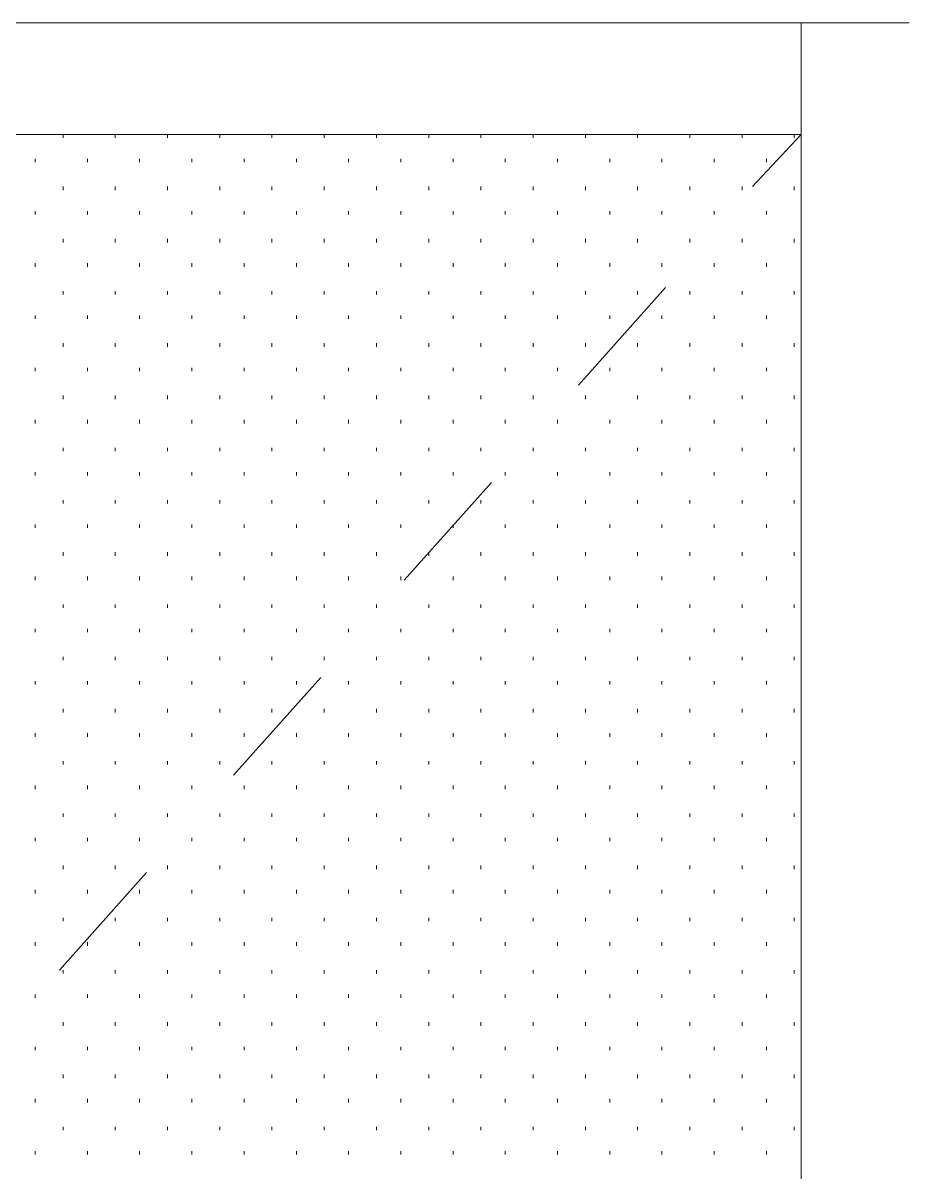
# Model space of a CAD drawing. Header units: inches. Extents: x -6061 to 13621, y -296 to 7483.
# Drawn here: x -5332.64 to -5312.37, y 344.52 to 370.95 of the extents above; entities that cross this region are included whole.
import ezdxf

# ---------------------------------------------------------------- set-up
doc = ezdxf.new("R2010")
doc.units = ezdxf.units.IN
doc.header["$MEASUREMENT"] = 0
doc.layers.get('0').update_dxf_attribs({"linetype": 'CONTINUOUS'})

msp = doc.modelspace()

# ---------------------------------------------------------------- linework, layer by layer
at = {"color": 7, "linetype": 'Continuous', "lineweight": 9, "true_color": 0x000007}
for p, q in [((-5314.73533, 370.94796), (-5350.77605, 370.94796)), ((-5350.77605, 370.94796), (-5314.73533, 370.94796)), ((-5314.73533, 370.94796), (-5314.73533, 368.38507)), ((-5312.25252, 370.94796), (-5314.73533, 370.94796)), ((-5314.73533, 370.94796), (-5312.25252, 370.94796)), ((-5314.73533, 370.94796), (-5314.73533, 286.85294)), ((-5350.77605, 368.38507), (-5314.73533, 368.38507)), ((-5350.77605, 368.38507), (-5314.73533, 368.38507)), ((-5314.73533, 368.38507), (-5315.8566, 367.18371)), ((-5314.73533, 368.38507), (-5314.73533, 286.85294)), ((-5317.85886, 364.86109), (-5319.86112, 362.61855)), ((-5321.86338, 360.37602), (-5323.86565, 358.13348)), ((-5325.78782, 355.89095), (-5327.79008, 353.64842)), ((-5329.79234, 351.40588), (-5331.79461, 349.16335))]:
    msp.add_line(p, q, dxfattribs=at)
at = {"color": 7, "linetype": 'Continuous', "lineweight": 9, "true_color": 0xffffff}
for p, q in [((-5331.71452, 368.30498), (-5331.71452, 368.38507)), ((-5330.51316, 368.30498), (-5330.51316, 368.38507)), ((-5329.3118, 368.30498), (-5329.3118, 368.38507)), ((-5328.11044, 368.30498), (-5328.11044, 368.38507)), ((-5326.90909, 368.30498), (-5326.90909, 368.38507)), ((-5325.70773, 368.30498), (-5325.70773, 368.38507)), ((-5324.50637, 368.30498), (-5324.50637, 368.38507)), ((-5323.30501, 368.30498), (-5323.30501, 368.38507)), ((-5322.10366, 368.30498), (-5322.10366, 368.38507)), ((-5320.9023, 368.30498), (-5320.9023, 368.38507)), ((-5319.70094, 368.30498), (-5319.70094, 368.38507)), ((-5318.49958, 368.30498), (-5318.49958, 368.38507)), ((-5317.29823, 368.30498), (-5317.29823, 368.38507)), ((-5316.09687, 368.30498), (-5316.09687, 368.38507)), ((-5314.89551, 368.30498), (-5314.89551, 368.38507)), ((-5332.35524, 367.74434), (-5332.35524, 367.82443)), ((-5331.15388, 367.74434), (-5331.15388, 367.82443)), ((-5329.95252, 367.74434), (-5329.95252, 367.82443)), ((-5328.75117, 367.74434), (-5328.75117, 367.82443)), ((-5327.54981, 367.74434), (-5327.54981, 367.82443)), ((-5326.34845, 367.74434), (-5326.34845, 367.82443)), ((-5325.14709, 367.74434), (-5325.14709, 367.82443)), ((-5323.94574, 367.74434), (-5323.94574, 367.82443)), ((-5322.74438, 367.74434), (-5322.74438, 367.82443)), ((-5321.54302, 367.74434), (-5321.54302, 367.82443)), ((-5320.34167, 367.74434), (-5320.34167, 367.82443)), ((-5319.14031, 367.74434), (-5319.14031, 367.82443)), ((-5317.93895, 367.74434), (-5317.93895, 367.82443)), ((-5316.73759, 367.74434), (-5316.73759, 367.82443)), ((-5315.53624, 367.74434), (-5315.53624, 367.82443)), ((-5331.71452, 367.10362), (-5331.71452, 367.18371)), ((-5330.51316, 367.10362), (-5330.51316, 367.18371)), ((-5329.3118, 367.10362), (-5329.3118, 367.18371)), ((-5328.11044, 367.10362), (-5328.11044, 367.18371)), ((-5326.90909, 367.10362), (-5326.90909, 367.18371)), ((-5325.70773, 367.10362), (-5325.70773, 367.18371)), ((-5324.50637, 367.10362), (-5324.50637, 367.18371)), ((-5323.30501, 367.10362), (-5323.30501, 367.18371)), ((-5322.10366, 367.10362), (-5322.10366, 367.18371)), ((-5320.9023, 367.10362), (-5320.9023, 367.18371)), ((-5319.70094, 367.10362), (-5319.70094, 367.18371)), ((-5318.49958, 367.10362), (-5318.49958, 367.18371)), ((-5317.29823, 367.10362), (-5317.29823, 367.18371)), ((-5316.09687, 367.10362), (-5316.09687, 367.18371)), ((-5314.89551, 367.10362), (-5314.89551, 367.18371)), ((-5332.35524, 366.54299), (-5332.35524, 366.62308)), ((-5331.15388, 366.54299), (-5331.15388, 366.62308)), ((-5329.95252, 366.54299), (-5329.95252, 366.62308)), ((-5328.75117, 366.54299), (-5328.75117, 366.62308)), ((-5327.54981, 366.54299), (-5327.54981, 366.62308)), ((-5326.34845, 366.54299), (-5326.34845, 366.62308)), ((-5325.14709, 366.54299), (-5325.14709, 366.62308)), ((-5323.94574, 366.54299), (-5323.94574, 366.62308)), ((-5322.74438, 366.54299), (-5322.74438, 366.62308)), ((-5321.54302, 366.54299), (-5321.54302, 366.62308)), ((-5320.34167, 366.54299), (-5320.34167, 366.62308)), ((-5319.14031, 366.54299), (-5319.14031, 366.62308)), ((-5317.93895, 366.54299), (-5317.93895, 366.62308)), ((-5316.73759, 366.54299), (-5316.73759, 366.62308)), ((-5315.53624, 366.54299), (-5315.53624, 366.62308)), ((-5331.71452, 365.90226), (-5331.71452, 365.98235)), ((-5330.51316, 365.90226), (-5330.51316, 365.98235)), ((-5329.3118, 365.90226), (-5329.3118, 365.98235)), ((-5328.11044, 365.90226), (-5328.11044, 365.98235)), ((-5326.90909, 365.90226), (-5326.90909, 365.98235)), ((-5325.70773, 365.90226), (-5325.70773, 365.98235)), ((-5324.50637, 365.90226), (-5324.50637, 365.98235)), ((-5323.30501, 365.90226), (-5323.30501, 365.98235)), ((-5322.10366, 365.90226), (-5322.10366, 365.98235)), ((-5320.9023, 365.90226), (-5320.9023, 365.98235)), ((-5319.70094, 365.90226), (-5319.70094, 365.98235)), ((-5318.49958, 365.90226), (-5318.49958, 365.98235)), ((-5317.29823, 365.90226), (-5317.29823, 365.98235)), ((-5316.09687, 365.90226), (-5316.09687, 365.98235)), ((-5314.89551, 365.90226), (-5314.89551, 365.98235)), ((-5332.35524, 365.34163), (-5332.35524, 365.42172)), ((-5331.15388, 365.34163), (-5331.15388, 365.42172)), ((-5329.95252, 365.34163), (-5329.95252, 365.42172)), ((-5328.75117, 365.34163), (-5328.75117, 365.42172)), ((-5327.54981, 365.34163), (-5327.54981, 365.42172)), ((-5326.34845, 365.34163), (-5326.34845, 365.42172)), ((-5325.14709, 365.34163), (-5325.14709, 365.42172)), ((-5323.94574, 365.34163), (-5323.94574, 365.42172)), ((-5322.74438, 365.34163), (-5322.74438, 365.42172)), ((-5321.54302, 365.34163), (-5321.54302, 365.42172)), ((-5320.34167, 365.34163), (-5320.34167, 365.42172)), ((-5319.14031, 365.34163), (-5319.14031, 365.42172)), ((-5317.93895, 365.34163), (-5317.93895, 365.42172)), ((-5316.73759, 365.34163), (-5316.73759, 365.42172)), ((-5315.53624, 365.34163), (-5315.53624, 365.42172)), ((-5331.71452, 364.7009), (-5331.71452, 364.781)), ((-5330.51316, 364.7009), (-5330.51316, 364.781)), ((-5329.3118, 364.7009), (-5329.3118, 364.781)), ((-5328.11044, 364.7009), (-5328.11044, 364.781)), ((-5326.90909, 364.7009), (-5326.90909, 364.781)), ((-5325.70773, 364.7009), (-5325.70773, 364.781)), ((-5324.50637, 364.7009), (-5324.50637, 364.781)), ((-5323.30501, 364.7009), (-5323.30501, 364.781)), ((-5322.10366, 364.7009), (-5322.10366, 364.781)), ((-5320.9023, 364.7009), (-5320.9023, 364.781)), ((-5319.70094, 364.7009), (-5319.70094, 364.781)), ((-5318.49958, 364.7009), (-5318.49958, 364.781)), ((-5317.29823, 364.7009), (-5317.29823, 364.781)), ((-5316.09687, 364.7009), (-5316.09687, 364.781)), ((-5314.89551, 364.7009), (-5314.89551, 364.781)), ((-5332.35524, 364.14027), (-5332.35524, 364.22036)), ((-5331.15388, 364.14027), (-5331.15388, 364.22036)), ((-5329.95252, 364.14027), (-5329.95252, 364.22036)), ((-5328.75117, 364.14027), (-5328.75117, 364.22036)), ((-5327.54981, 364.14027), (-5327.54981, 364.22036)), ((-5326.34845, 364.14027), (-5326.34845, 364.22036)), ((-5325.14709, 364.14027), (-5325.14709, 364.22036)), ((-5323.94574, 364.14027), (-5323.94574, 364.22036)), ((-5322.74438, 364.14027), (-5322.74438, 364.22036)), ((-5321.54302, 364.14027), (-5321.54302, 364.22036)), ((-5320.34167, 364.14027), (-5320.34167, 364.22036)), ((-5319.14031, 364.14027), (-5319.14031, 364.22036)), ((-5317.93895, 364.14027), (-5317.93895, 364.22036)), ((-5316.73759, 364.14027), (-5316.73759, 364.22036)), ((-5315.53624, 364.14027), (-5315.53624, 364.22036)), ((-5331.71452, 363.49955), (-5331.71452, 363.57964)), ((-5330.51316, 363.49955), (-5330.51316, 363.57964)), ((-5329.3118, 363.49955), (-5329.3118, 363.57964)), ((-5328.11044, 363.49955), (-5328.11044, 363.57964)), ((-5326.90909, 363.49955), (-5326.90909, 363.57964)), ((-5325.70773, 363.49955), (-5325.70773, 363.57964)), ((-5324.50637, 363.49955), (-5324.50637, 363.57964)), ((-5323.30501, 363.49955), (-5323.30501, 363.57964)), ((-5322.10366, 363.49955), (-5322.10366, 363.57964)), ((-5320.9023, 363.49955), (-5320.9023, 363.57964)), ((-5319.70094, 363.49955), (-5319.70094, 363.57964)), ((-5318.49958, 363.49955), (-5318.49958, 363.57964)), ((-5317.29823, 363.49955), (-5317.29823, 363.57964)), ((-5316.09687, 363.49955), (-5316.09687, 363.57964)), ((-5314.89551, 363.49955), (-5314.89551, 363.57964)), ((-5332.35524, 362.93891), (-5332.35524, 363.019)), ((-5331.15388, 362.93891), (-5331.15388, 363.019)), ((-5329.95252, 362.93891), (-5329.95252, 363.019)), ((-5328.75117, 362.93891), (-5328.75117, 363.019)), ((-5327.54981, 362.93891), (-5327.54981, 363.019)), ((-5326.34845, 362.93891), (-5326.34845, 363.019)), ((-5325.14709, 362.93891), (-5325.14709, 363.019)), ((-5323.94574, 362.93891), (-5323.94574, 363.019)), ((-5322.74438, 362.93891), (-5322.74438, 363.019)), ((-5321.54302, 362.93891), (-5321.54302, 363.019)), ((-5320.34167, 362.93891), (-5320.34167, 363.019)), ((-5319.14031, 362.93891), (-5319.14031, 363.019)), ((-5317.93895, 362.93891), (-5317.93895, 363.019)), ((-5316.73759, 362.93891), (-5316.73759, 363.019)), ((-5315.53624, 362.93891), (-5315.53624, 363.019)), ((-5331.71452, 362.29819), (-5331.71452, 362.37828)), ((-5330.51316, 362.29819), (-5330.51316, 362.37828)), ((-5329.3118, 362.29819), (-5329.3118, 362.37828)), ((-5328.11044, 362.29819), (-5328.11044, 362.37828)), ((-5326.90909, 362.29819), (-5326.90909, 362.37828)), ((-5325.70773, 362.29819), (-5325.70773, 362.37828)), ((-5324.50637, 362.29819), (-5324.50637, 362.37828)), ((-5323.30501, 362.29819), (-5323.30501, 362.37828)), ((-5322.10366, 362.29819), (-5322.10366, 362.37828)), ((-5320.9023, 362.29819), (-5320.9023, 362.37828)), ((-5319.70094, 362.29819), (-5319.70094, 362.37828)), ((-5318.49958, 362.29819), (-5318.49958, 362.37828)), ((-5317.29823, 362.29819), (-5317.29823, 362.37828)), ((-5316.09687, 362.29819), (-5316.09687, 362.37828)), ((-5314.89551, 362.29819), (-5314.89551, 362.37828)), ((-5332.35524, 361.73756), (-5332.35524, 361.81765)), ((-5331.15388, 361.73756), (-5331.15388, 361.81765)), ((-5329.95252, 361.73756), (-5329.95252, 361.81765)), ((-5328.75117, 361.73756), (-5328.75117, 361.81765)), ((-5327.54981, 361.73756), (-5327.54981, 361.81765)), ((-5326.34845, 361.73756), (-5326.34845, 361.81765)), ((-5325.14709, 361.73756), (-5325.14709, 361.81765)), ((-5323.94574, 361.73756), (-5323.94574, 361.81765)), ((-5322.74438, 361.73756), (-5322.74438, 361.81765)), ((-5321.54302, 361.73756), (-5321.54302, 361.81765)), ((-5320.34167, 361.73756), (-5320.34167, 361.81765)), ((-5319.14031, 361.73756), (-5319.14031, 361.81765)), ((-5317.93895, 361.73756), (-5317.93895, 361.81765)), ((-5316.73759, 361.73756), (-5316.73759, 361.81765)), ((-5315.53624, 361.73756), (-5315.53624, 361.81765)), ((-5331.71452, 361.09683), (-5331.71452, 361.17692)), ((-5330.51316, 361.09683), (-5330.51316, 361.17692)), ((-5329.3118, 361.09683), (-5329.3118, 361.17692)), ((-5328.11044, 361.09683), (-5328.11044, 361.17692)), ((-5326.90909, 361.09683), (-5326.90909, 361.17692)), ((-5325.70773, 361.09683), (-5325.70773, 361.17692)), ((-5324.50637, 361.09683), (-5324.50637, 361.17692)), ((-5323.30501, 361.09683), (-5323.30501, 361.17692)), ((-5322.10366, 361.09683), (-5322.10366, 361.17692)), ((-5320.9023, 361.09683), (-5320.9023, 361.17692)), ((-5319.70094, 361.09683), (-5319.70094, 361.17692)), ((-5318.49958, 361.09683), (-5318.49958, 361.17692)), ((-5317.29823, 361.09683), (-5317.29823, 361.17692)), ((-5316.09687, 361.09683), (-5316.09687, 361.17692)), ((-5314.89551, 361.09683), (-5314.89551, 361.17692)), ((-5332.35524, 360.5362), (-5332.35524, 360.61629)), ((-5331.15388, 360.5362), (-5331.15388, 360.61629)), ((-5329.95252, 360.5362), (-5329.95252, 360.61629)), ((-5328.75117, 360.5362), (-5328.75117, 360.61629)), ((-5327.54981, 360.5362), (-5327.54981, 360.61629)), ((-5326.34845, 360.5362), (-5326.34845, 360.61629)), ((-5325.14709, 360.5362), (-5325.14709, 360.61629)), ((-5323.94574, 360.5362), (-5323.94574, 360.61629)), ((-5322.74438, 360.5362), (-5322.74438, 360.61629)), ((-5321.54302, 360.5362), (-5321.54302, 360.61629)), ((-5320.34167, 360.5362), (-5320.34167, 360.61629)), ((-5319.14031, 360.5362), (-5319.14031, 360.61629)), ((-5317.93895, 360.5362), (-5317.93895, 360.61629)), ((-5316.73759, 360.5362), (-5316.73759, 360.61629)), ((-5315.53624, 360.5362), (-5315.53624, 360.61629)), ((-5331.71452, 359.89547), (-5331.71452, 359.97557)), ((-5330.51316, 359.89547), (-5330.51316, 359.97557)), ((-5329.3118, 359.89547), (-5329.3118, 359.97557)), ((-5328.11044, 359.89547), (-5328.11044, 359.97557)), ((-5326.90909, 359.89547), (-5326.90909, 359.97557)), ((-5325.70773, 359.89547), (-5325.70773, 359.97557)), ((-5324.50637, 359.89547), (-5324.50637, 359.97557)), ((-5323.30501, 359.89547), (-5323.30501, 359.97557)), ((-5322.10366, 359.89547), (-5322.10366, 359.97557)), ((-5320.9023, 359.89547), (-5320.9023, 359.97557)), ((-5319.70094, 359.89547), (-5319.70094, 359.97557)), ((-5318.49958, 359.89547), (-5318.49958, 359.97557)), ((-5317.29823, 359.89547), (-5317.29823, 359.97557)), ((-5316.09687, 359.89547), (-5316.09687, 359.97557)), ((-5314.89551, 359.89547), (-5314.89551, 359.97557)), ((-5332.35524, 359.33484), (-5332.35524, 359.41493)), ((-5331.15388, 359.33484), (-5331.15388, 359.41493)), ((-5329.95252, 359.33484), (-5329.95252, 359.41493)), ((-5328.75117, 359.33484), (-5328.75117, 359.41493)), ((-5327.54981, 359.33484), (-5327.54981, 359.41493)), ((-5326.34845, 359.33484), (-5326.34845, 359.41493)), ((-5325.14709, 359.33484), (-5325.14709, 359.41493)), ((-5323.94574, 359.33484), (-5323.94574, 359.41493)), ((-5322.74438, 359.33484), (-5322.74438, 359.41493)), ((-5321.54302, 359.33484), (-5321.54302, 359.41493)), ((-5320.34167, 359.33484), (-5320.34167, 359.41493)), ((-5319.14031, 359.33484), (-5319.14031, 359.41493)), ((-5317.93895, 359.33484), (-5317.93895, 359.41493)), ((-5316.73759, 359.33484), (-5316.73759, 359.41493)), ((-5315.53624, 359.33484), (-5315.53624, 359.41493)), ((-5331.71452, 358.69412), (-5331.71452, 358.77421)), ((-5330.51316, 358.69412), (-5330.51316, 358.77421)), ((-5329.3118, 358.69412), (-5329.3118, 358.77421)), ((-5328.11044, 358.69412), (-5328.11044, 358.77421)), ((-5326.90909, 358.69412), (-5326.90909, 358.77421)), ((-5325.70773, 358.69412), (-5325.70773, 358.77421)), ((-5324.50637, 358.69412), (-5324.50637, 358.77421)), ((-5323.30501, 358.69412), (-5323.30501, 358.77421)), ((-5322.10366, 358.69412), (-5322.10366, 358.77421)), ((-5320.9023, 358.69412), (-5320.9023, 358.77421)), ((-5319.70094, 358.69412), (-5319.70094, 358.77421)), ((-5318.49958, 358.69412), (-5318.49958, 358.77421)), ((-5317.29823, 358.69412), (-5317.29823, 358.77421)), ((-5316.09687, 358.69412), (-5316.09687, 358.77421)), ((-5314.89551, 358.69412), (-5314.89551, 358.77421)), ((-5332.35524, 358.13348), (-5332.35524, 358.21357)), ((-5331.15388, 358.13348), (-5331.15388, 358.21357)), ((-5329.95252, 358.13348), (-5329.95252, 358.21357)), ((-5328.75117, 358.13348), (-5328.75117, 358.21357)), ((-5327.54981, 358.13348), (-5327.54981, 358.21357)), ((-5326.34845, 358.13348), (-5326.34845, 358.21357)), ((-5325.14709, 358.13348), (-5325.14709, 358.21357)), ((-5323.94574, 358.13348), (-5323.94574, 358.21357)), ((-5322.74438, 358.13348), (-5322.74438, 358.21357)), ((-5321.54302, 358.13348), (-5321.54302, 358.21357)), ((-5320.34167, 358.13348), (-5320.34167, 358.21357)), ((-5319.14031, 358.13348), (-5319.14031, 358.21357)), ((-5317.93895, 358.13348), (-5317.93895, 358.21357)), ((-5316.73759, 358.13348), (-5316.73759, 358.21357)), ((-5315.53624, 358.13348), (-5315.53624, 358.21357)), ((-5331.71452, 357.49276), (-5331.71452, 357.57285)), ((-5330.51316, 357.49276), (-5330.51316, 357.57285)), ((-5329.3118, 357.49276), (-5329.3118, 357.57285)), ((-5328.11044, 357.49276), (-5328.11044, 357.57285)), ((-5326.90909, 357.49276), (-5326.90909, 357.57285)), ((-5325.70773, 357.49276), (-5325.70773, 357.57285)), ((-5324.50637, 357.49276), (-5324.50637, 357.57285)), ((-5323.30501, 357.49276), (-5323.30501, 357.57285)), ((-5322.10366, 357.49276), (-5322.10366, 357.57285)), ((-5320.9023, 357.49276), (-5320.9023, 357.57285)), ((-5319.70094, 357.49276), (-5319.70094, 357.57285)), ((-5318.49958, 357.49276), (-5318.49958, 357.57285)), ((-5317.29823, 357.49276), (-5317.29823, 357.57285)), ((-5316.09687, 357.49276), (-5316.09687, 357.57285)), ((-5314.89551, 357.49276), (-5314.89551, 357.57285)), ((-5332.35524, 356.93213), (-5332.35524, 357.01222)), ((-5331.15388, 356.93213), (-5331.15388, 357.01222)), ((-5329.95252, 356.93213), (-5329.95252, 357.01222)), ((-5328.75117, 356.93213), (-5328.75117, 357.01222)), ((-5327.54981, 356.93213), (-5327.54981, 357.01222)), ((-5326.34845, 356.93213), (-5326.34845, 357.01222)), ((-5325.14709, 356.93213), (-5325.14709, 357.01222)), ((-5323.94574, 356.93213), (-5323.94574, 357.01222)), ((-5322.74438, 356.93213), (-5322.74438, 357.01222)), ((-5321.54302, 356.93213), (-5321.54302, 357.01222)), ((-5320.34167, 356.93213), (-5320.34167, 357.01222)), ((-5319.14031, 356.93213), (-5319.14031, 357.01222)), ((-5317.93895, 356.93213), (-5317.93895, 357.01222)), ((-5316.73759, 356.93213), (-5316.73759, 357.01222)), ((-5315.53624, 356.93213), (-5315.53624, 357.01222)), ((-5331.71452, 356.2914), (-5331.71452, 356.37149)), ((-5330.51316, 356.2914), (-5330.51316, 356.37149)), ((-5329.3118, 356.2914), (-5329.3118, 356.37149)), ((-5328.11044, 356.2914), (-5328.11044, 356.37149)), ((-5326.90909, 356.2914), (-5326.90909, 356.37149)), ((-5325.70773, 356.2914), (-5325.70773, 356.37149)), ((-5324.50637, 356.2914), (-5324.50637, 356.37149)), ((-5323.30501, 356.2914), (-5323.30501, 356.37149)), ((-5322.10366, 356.2914), (-5322.10366, 356.37149)), ((-5320.9023, 356.2914), (-5320.9023, 356.37149)), ((-5319.70094, 356.2914), (-5319.70094, 356.37149)), ((-5318.49958, 356.2914), (-5318.49958, 356.37149)), ((-5317.29823, 356.2914), (-5317.29823, 356.37149)), ((-5316.09687, 356.2914), (-5316.09687, 356.37149)), ((-5314.89551, 356.2914), (-5314.89551, 356.37149)), ((-5332.35524, 355.73077), (-5332.35524, 355.81086)), ((-5331.15388, 355.73077), (-5331.15388, 355.81086)), ((-5329.95252, 355.73077), (-5329.95252, 355.81086)), ((-5328.75117, 355.73077), (-5328.75117, 355.81086)), ((-5327.54981, 355.73077), (-5327.54981, 355.81086)), ((-5326.34845, 355.73077), (-5326.34845, 355.81086)), ((-5325.14709, 355.73077), (-5325.14709, 355.81086)), ((-5323.94574, 355.73077), (-5323.94574, 355.81086)), ((-5322.74438, 355.73077), (-5322.74438, 355.81086)), ((-5321.54302, 355.73077), (-5321.54302, 355.81086)), ((-5320.34167, 355.73077), (-5320.34167, 355.81086)), ((-5319.14031, 355.73077), (-5319.14031, 355.81086)), ((-5317.93895, 355.73077), (-5317.93895, 355.81086)), ((-5316.73759, 355.73077), (-5316.73759, 355.81086)), ((-5315.53624, 355.73077), (-5315.53624, 355.81086)), ((-5331.71452, 355.09005), (-5331.71452, 355.17014)), ((-5330.51316, 355.09005), (-5330.51316, 355.17014)), ((-5329.3118, 355.09005), (-5329.3118, 355.17014)), ((-5328.11044, 355.09005), (-5328.11044, 355.17014)), ((-5326.90909, 355.09005), (-5326.90909, 355.17014)), ((-5325.70773, 355.09005), (-5325.70773, 355.17014)), ((-5324.50637, 355.09005), (-5324.50637, 355.17014)), ((-5323.30501, 355.09005), (-5323.30501, 355.17014)), ((-5322.10366, 355.09005), (-5322.10366, 355.17014)), ((-5320.9023, 355.09005), (-5320.9023, 355.17014)), ((-5319.70094, 355.09005), (-5319.70094, 355.17014)), ((-5318.49958, 355.09005), (-5318.49958, 355.17014)), ((-5317.29823, 355.09005), (-5317.29823, 355.17014)), ((-5316.09687, 355.09005), (-5316.09687, 355.17014)), ((-5314.89551, 355.09005), (-5314.89551, 355.17014)), ((-5332.35524, 354.52941), (-5332.35524, 354.6095)), ((-5331.15388, 354.52941), (-5331.15388, 354.6095)), ((-5329.95252, 354.52941), (-5329.95252, 354.6095)), ((-5328.75117, 354.52941), (-5328.75117, 354.6095)), ((-5327.54981, 354.52941), (-5327.54981, 354.6095)), ((-5326.34845, 354.52941), (-5326.34845, 354.6095)), ((-5325.14709, 354.52941), (-5325.14709, 354.6095)), ((-5323.94574, 354.52941), (-5323.94574, 354.6095)), ((-5322.74438, 354.52941), (-5322.74438, 354.6095)), ((-5321.54302, 354.52941), (-5321.54302, 354.6095)), ((-5320.34167, 354.52941), (-5320.34167, 354.6095)), ((-5319.14031, 354.52941), (-5319.14031, 354.6095)), ((-5317.93895, 354.52941), (-5317.93895, 354.6095)), ((-5316.73759, 354.52941), (-5316.73759, 354.6095)), ((-5315.53624, 354.52941), (-5315.53624, 354.6095)), ((-5331.71452, 353.88869), (-5331.71452, 353.96878)), ((-5330.51316, 353.88869), (-5330.51316, 353.96878)), ((-5329.3118, 353.88869), (-5329.3118, 353.96878)), ((-5328.11044, 353.88869), (-5328.11044, 353.96878)), ((-5326.90909, 353.88869), (-5326.90909, 353.96878)), ((-5325.70773, 353.88869), (-5325.70773, 353.96878)), ((-5324.50637, 353.88869), (-5324.50637, 353.96878)), ((-5323.30501, 353.88869), (-5323.30501, 353.96878)), ((-5322.10366, 353.88869), (-5322.10366, 353.96878)), ((-5320.9023, 353.88869), (-5320.9023, 353.96878)), ((-5319.70094, 353.88869), (-5319.70094, 353.96878)), ((-5318.49958, 353.88869), (-5318.49958, 353.96878)), ((-5317.29823, 353.88869), (-5317.29823, 353.96878)), ((-5316.09687, 353.88869), (-5316.09687, 353.96878)), ((-5314.89551, 353.88869), (-5314.89551, 353.96878)), ((-5332.35524, 353.32805), (-5332.35524, 353.40814)), ((-5331.15388, 353.32805), (-5331.15388, 353.40814)), ((-5329.95252, 353.32805), (-5329.95252, 353.40814)), ((-5328.75117, 353.32805), (-5328.75117, 353.40814)), ((-5327.54981, 353.32805), (-5327.54981, 353.40814)), ((-5326.34845, 353.32805), (-5326.34845, 353.40814)), ((-5325.14709, 353.32805), (-5325.14709, 353.40814)), ((-5323.94574, 353.32805), (-5323.94574, 353.40814)), ((-5322.74438, 353.32805), (-5322.74438, 353.40814)), ((-5321.54302, 353.32805), (-5321.54302, 353.40814)), ((-5320.34167, 353.32805), (-5320.34167, 353.40814)), ((-5319.14031, 353.32805), (-5319.14031, 353.40814)), ((-5317.93895, 353.32805), (-5317.93895, 353.40814)), ((-5316.73759, 353.32805), (-5316.73759, 353.40814)), ((-5315.53624, 353.32805), (-5315.53624, 353.40814)), ((-5331.71452, 352.68733), (-5331.71452, 352.76742)), ((-5330.51316, 352.68733), (-5330.51316, 352.76742)), ((-5329.3118, 352.68733), (-5329.3118, 352.76742)), ((-5328.11044, 352.68733), (-5328.11044, 352.76742)), ((-5326.90909, 352.68733), (-5326.90909, 352.76742)), ((-5325.70773, 352.68733), (-5325.70773, 352.76742)), ((-5324.50637, 352.68733), (-5324.50637, 352.76742)), ((-5323.30501, 352.68733), (-5323.30501, 352.76742)), ((-5322.10366, 352.68733), (-5322.10366, 352.76742)), ((-5320.9023, 352.68733), (-5320.9023, 352.76742)), ((-5319.70094, 352.68733), (-5319.70094, 352.76742)), ((-5318.49958, 352.68733), (-5318.49958, 352.76742)), ((-5317.29823, 352.68733), (-5317.29823, 352.76742)), ((-5316.09687, 352.68733), (-5316.09687, 352.76742)), ((-5314.89551, 352.68733), (-5314.89551, 352.76742)), ((-5332.35524, 352.1267), (-5332.35524, 352.20679)), ((-5331.15388, 352.1267), (-5331.15388, 352.20679)), ((-5329.95252, 352.1267), (-5329.95252, 352.20679)), ((-5328.75117, 352.1267), (-5328.75117, 352.20679)), ((-5327.54981, 352.1267), (-5327.54981, 352.20679)), ((-5326.34845, 352.1267), (-5326.34845, 352.20679)), ((-5325.14709, 352.1267), (-5325.14709, 352.20679)), ((-5323.94574, 352.1267), (-5323.94574, 352.20679)), ((-5322.74438, 352.1267), (-5322.74438, 352.20679)), ((-5321.54302, 352.1267), (-5321.54302, 352.20679)), ((-5320.34167, 352.1267), (-5320.34167, 352.20679)), ((-5319.14031, 352.1267), (-5319.14031, 352.20679)), ((-5317.93895, 352.1267), (-5317.93895, 352.20679)), ((-5316.73759, 352.1267), (-5316.73759, 352.20679)), ((-5315.53624, 352.1267), (-5315.53624, 352.20679)), ((-5331.71452, 351.48597), (-5331.71452, 351.56606)), ((-5330.51316, 351.48597), (-5330.51316, 351.56606)), ((-5329.3118, 351.48597), (-5329.3118, 351.56606)), ((-5328.11044, 351.48597), (-5328.11044, 351.56606)), ((-5326.90909, 351.48597), (-5326.90909, 351.56606)), ((-5325.70773, 351.48597), (-5325.70773, 351.56606)), ((-5324.50637, 351.48597), (-5324.50637, 351.56606)), ((-5323.30501, 351.48597), (-5323.30501, 351.56606)), ((-5322.10366, 351.48597), (-5322.10366, 351.56606)), ((-5320.9023, 351.48597), (-5320.9023, 351.56606)), ((-5319.70094, 351.48597), (-5319.70094, 351.56606)), ((-5318.49958, 351.48597), (-5318.49958, 351.56606)), ((-5317.29823, 351.48597), (-5317.29823, 351.56606)), ((-5316.09687, 351.48597), (-5316.09687, 351.56606)), ((-5314.89551, 351.48597), (-5314.89551, 351.56606)), ((-5332.35524, 350.92534), (-5332.35524, 351.00543)), ((-5331.15388, 350.92534), (-5331.15388, 351.00543)), ((-5329.95252, 350.92534), (-5329.95252, 351.00543)), ((-5328.75117, 350.92534), (-5328.75117, 351.00543)), ((-5327.54981, 350.92534), (-5327.54981, 351.00543)), ((-5326.34845, 350.92534), (-5326.34845, 351.00543)), ((-5325.14709, 350.92534), (-5325.14709, 351.00543)), ((-5323.94574, 350.92534), (-5323.94574, 351.00543)), ((-5322.74438, 350.92534), (-5322.74438, 351.00543)), ((-5321.54302, 350.92534), (-5321.54302, 351.00543)), ((-5320.34167, 350.92534), (-5320.34167, 351.00543)), ((-5319.14031, 350.92534), (-5319.14031, 351.00543)), ((-5317.93895, 350.92534), (-5317.93895, 351.00543)), ((-5316.73759, 350.92534), (-5316.73759, 351.00543)), ((-5315.53624, 350.92534), (-5315.53624, 351.00543)), ((-5331.71452, 350.28462), (-5331.71452, 350.36471)), ((-5330.51316, 350.28462), (-5330.51316, 350.36471)), ((-5329.3118, 350.28462), (-5329.3118, 350.36471)), ((-5328.11044, 350.28462), (-5328.11044, 350.36471)), ((-5326.90909, 350.28462), (-5326.90909, 350.36471)), ((-5325.70773, 350.28462), (-5325.70773, 350.36471)), ((-5324.50637, 350.28462), (-5324.50637, 350.36471)), ((-5323.30501, 350.28462), (-5323.30501, 350.36471)), ((-5322.10366, 350.28462), (-5322.10366, 350.36471)), ((-5320.9023, 350.28462), (-5320.9023, 350.36471)), ((-5319.70094, 350.28462), (-5319.70094, 350.36471)), ((-5318.49958, 350.28462), (-5318.49958, 350.36471)), ((-5317.29823, 350.28462), (-5317.29823, 350.36471)), ((-5316.09687, 350.28462), (-5316.09687, 350.36471)), ((-5314.89551, 350.28462), (-5314.89551, 350.36471)), ((-5332.35524, 349.72398), (-5332.35524, 349.80407)), ((-5331.15388, 349.72398), (-5331.15388, 349.80407)), ((-5329.95252, 349.72398), (-5329.95252, 349.80407)), ((-5328.75117, 349.72398), (-5328.75117, 349.80407)), ((-5327.54981, 349.72398), (-5327.54981, 349.80407)), ((-5326.34845, 349.72398), (-5326.34845, 349.80407)), ((-5325.14709, 349.72398), (-5325.14709, 349.80407)), ((-5323.94574, 349.72398), (-5323.94574, 349.80407)), ((-5322.74438, 349.72398), (-5322.74438, 349.80407)), ((-5321.54302, 349.72398), (-5321.54302, 349.80407)), ((-5320.34167, 349.72398), (-5320.34167, 349.80407)), ((-5319.14031, 349.72398), (-5319.14031, 349.80407)), ((-5317.93895, 349.72398), (-5317.93895, 349.80407)), ((-5316.73759, 349.72398), (-5316.73759, 349.80407)), ((-5315.53624, 349.72398), (-5315.53624, 349.80407)), ((-5331.71452, 349.08326), (-5331.71452, 349.16335)), ((-5330.51316, 349.08326), (-5330.51316, 349.16335)), ((-5329.3118, 349.08326), (-5329.3118, 349.16335)), ((-5328.11044, 349.08326), (-5328.11044, 349.16335)), ((-5326.90909, 349.08326), (-5326.90909, 349.16335)), ((-5325.70773, 349.08326), (-5325.70773, 349.16335)), ((-5324.50637, 349.08326), (-5324.50637, 349.16335)), ((-5323.30501, 349.08326), (-5323.30501, 349.16335)), ((-5322.10366, 349.08326), (-5322.10366, 349.16335)), ((-5320.9023, 349.08326), (-5320.9023, 349.16335)), ((-5319.70094, 349.08326), (-5319.70094, 349.16335)), ((-5318.49958, 349.08326), (-5318.49958, 349.16335)), ((-5317.29823, 349.08326), (-5317.29823, 349.16335)), ((-5316.09687, 349.08326), (-5316.09687, 349.16335)), ((-5314.89551, 349.08326), (-5314.89551, 349.16335)), ((-5332.35524, 348.52262), (-5332.35524, 348.60271)), ((-5331.15388, 348.52262), (-5331.15388, 348.60271)), ((-5329.95252, 348.52262), (-5329.95252, 348.60271)), ((-5328.75117, 348.52262), (-5328.75117, 348.60271)), ((-5327.54981, 348.52262), (-5327.54981, 348.60271)), ((-5326.34845, 348.52262), (-5326.34845, 348.60271)), ((-5325.14709, 348.52262), (-5325.14709, 348.60271)), ((-5323.94574, 348.52262), (-5323.94574, 348.60271)), ((-5322.74438, 348.52262), (-5322.74438, 348.60271)), ((-5321.54302, 348.52262), (-5321.54302, 348.60271)), ((-5320.34167, 348.52262), (-5320.34167, 348.60271)), ((-5319.14031, 348.52262), (-5319.14031, 348.60271)), ((-5317.93895, 348.52262), (-5317.93895, 348.60271)), ((-5316.73759, 348.52262), (-5316.73759, 348.60271)), ((-5315.53624, 348.52262), (-5315.53624, 348.60271)), ((-5331.71452, 347.8819), (-5331.71452, 347.96199)), ((-5330.51316, 347.8819), (-5330.51316, 347.96199)), ((-5329.3118, 347.8819), (-5329.3118, 347.96199)), ((-5328.11044, 347.8819), (-5328.11044, 347.96199)), ((-5326.90909, 347.8819), (-5326.90909, 347.96199)), ((-5325.70773, 347.8819), (-5325.70773, 347.96199)), ((-5324.50637, 347.8819), (-5324.50637, 347.96199)), ((-5323.30501, 347.8819), (-5323.30501, 347.96199)), ((-5322.10366, 347.8819), (-5322.10366, 347.96199)), ((-5320.9023, 347.8819), (-5320.9023, 347.96199)), ((-5319.70094, 347.8819), (-5319.70094, 347.96199)), ((-5318.49958, 347.8819), (-5318.49958, 347.96199)), ((-5317.29823, 347.8819), (-5317.29823, 347.96199)), ((-5316.09687, 347.8819), (-5316.09687, 347.96199)), ((-5314.89551, 347.8819), (-5314.89551, 347.96199)), ((-5332.35524, 347.32127), (-5332.35524, 347.40136)), ((-5331.15388, 347.32127), (-5331.15388, 347.40136)), ((-5329.95252, 347.32127), (-5329.95252, 347.40136)), ((-5328.75117, 347.32127), (-5328.75117, 347.40136)), ((-5327.54981, 347.32127), (-5327.54981, 347.40136)), ((-5326.34845, 347.32127), (-5326.34845, 347.40136)), ((-5325.14709, 347.32127), (-5325.14709, 347.40136)), ((-5323.94574, 347.32127), (-5323.94574, 347.40136)), ((-5322.74438, 347.32127), (-5322.74438, 347.40136)), ((-5321.54302, 347.32127), (-5321.54302, 347.40136)), ((-5320.34167, 347.32127), (-5320.34167, 347.40136)), ((-5319.14031, 347.32127), (-5319.14031, 347.40136)), ((-5317.93895, 347.32127), (-5317.93895, 347.40136)), ((-5316.73759, 347.32127), (-5316.73759, 347.40136)), ((-5315.53624, 347.32127), (-5315.53624, 347.40136)), ((-5331.71452, 346.68054), (-5331.71452, 346.76063)), ((-5330.51316, 346.68054), (-5330.51316, 346.76063)), ((-5329.3118, 346.68054), (-5329.3118, 346.76063)), ((-5328.11044, 346.68054), (-5328.11044, 346.76063)), ((-5326.90909, 346.68054), (-5326.90909, 346.76063)), ((-5325.70773, 346.68054), (-5325.70773, 346.76063)), ((-5324.50637, 346.68054), (-5324.50637, 346.76063)), ((-5323.30501, 346.68054), (-5323.30501, 346.76063)), ((-5322.10366, 346.68054), (-5322.10366, 346.76063)), ((-5320.9023, 346.68054), (-5320.9023, 346.76063)), ((-5319.70094, 346.68054), (-5319.70094, 346.76063)), ((-5318.49958, 346.68054), (-5318.49958, 346.76063)), ((-5317.29823, 346.68054), (-5317.29823, 346.76063)), ((-5316.09687, 346.68054), (-5316.09687, 346.76063)), ((-5314.89551, 346.68054), (-5314.89551, 346.76063)), ((-5332.35524, 346.11991), (-5332.35524, 346.2)), ((-5331.15388, 346.11991), (-5331.15388, 346.2)), ((-5329.95252, 346.11991), (-5329.95252, 346.2)), ((-5328.75117, 346.11991), (-5328.75117, 346.2)), ((-5327.54981, 346.11991), (-5327.54981, 346.2)), ((-5326.34845, 346.11991), (-5326.34845, 346.2)), ((-5325.14709, 346.11991), (-5325.14709, 346.2)), ((-5323.94574, 346.11991), (-5323.94574, 346.2)), ((-5322.74438, 346.11991), (-5322.74438, 346.2)), ((-5321.54302, 346.11991), (-5321.54302, 346.2)), ((-5320.34167, 346.11991), (-5320.34167, 346.2)), ((-5319.14031, 346.11991), (-5319.14031, 346.2)), ((-5317.93895, 346.11991), (-5317.93895, 346.2)), ((-5316.73759, 346.11991), (-5316.73759, 346.2)), ((-5315.53624, 346.11991), (-5315.53624, 346.2)), ((-5331.71452, 345.47919), (-5331.71452, 345.55928)), ((-5330.51316, 345.47919), (-5330.51316, 345.55928)), ((-5329.3118, 345.47919), (-5329.3118, 345.55928)), ((-5328.11044, 345.47919), (-5328.11044, 345.55928)), ((-5326.90909, 345.47919), (-5326.90909, 345.55928)), ((-5325.70773, 345.47919), (-5325.70773, 345.55928)), ((-5324.50637, 345.47919), (-5324.50637, 345.55928)), ((-5323.30501, 345.47919), (-5323.30501, 345.55928)), ((-5322.10366, 345.47919), (-5322.10366, 345.55928)), ((-5320.9023, 345.47919), (-5320.9023, 345.55928)), ((-5319.70094, 345.47919), (-5319.70094, 345.55928)), ((-5318.49958, 345.47919), (-5318.49958, 345.55928)), ((-5317.29823, 345.47919), (-5317.29823, 345.55928)), ((-5316.09687, 345.47919), (-5316.09687, 345.55928)), ((-5314.89551, 345.47919), (-5314.89551, 345.55928)), ((-5332.35524, 344.91855), (-5332.35524, 344.99864)), ((-5331.15388, 344.91855), (-5331.15388, 344.99864)), ((-5329.95252, 344.91855), (-5329.95252, 344.99864)), ((-5328.75117, 344.91855), (-5328.75117, 344.99864)), ((-5327.54981, 344.91855), (-5327.54981, 344.99864)), ((-5326.34845, 344.91855), (-5326.34845, 344.99864)), ((-5325.14709, 344.91855), (-5325.14709, 344.99864)), ((-5323.94574, 344.91855), (-5323.94574, 344.99864)), ((-5322.74438, 344.91855), (-5322.74438, 344.99864)), ((-5321.54302, 344.91855), (-5321.54302, 344.99864)), ((-5320.34167, 344.91855), (-5320.34167, 344.99864)), ((-5319.14031, 344.91855), (-5319.14031, 344.99864)), ((-5317.93895, 344.91855), (-5317.93895, 344.99864)), ((-5316.73759, 344.91855), (-5316.73759, 344.99864)), ((-5315.53624, 344.91855), (-5315.53624, 344.99864))]:
    msp.add_line(p, q, dxfattribs=at)

doc.saveas('drawing.dxf')
